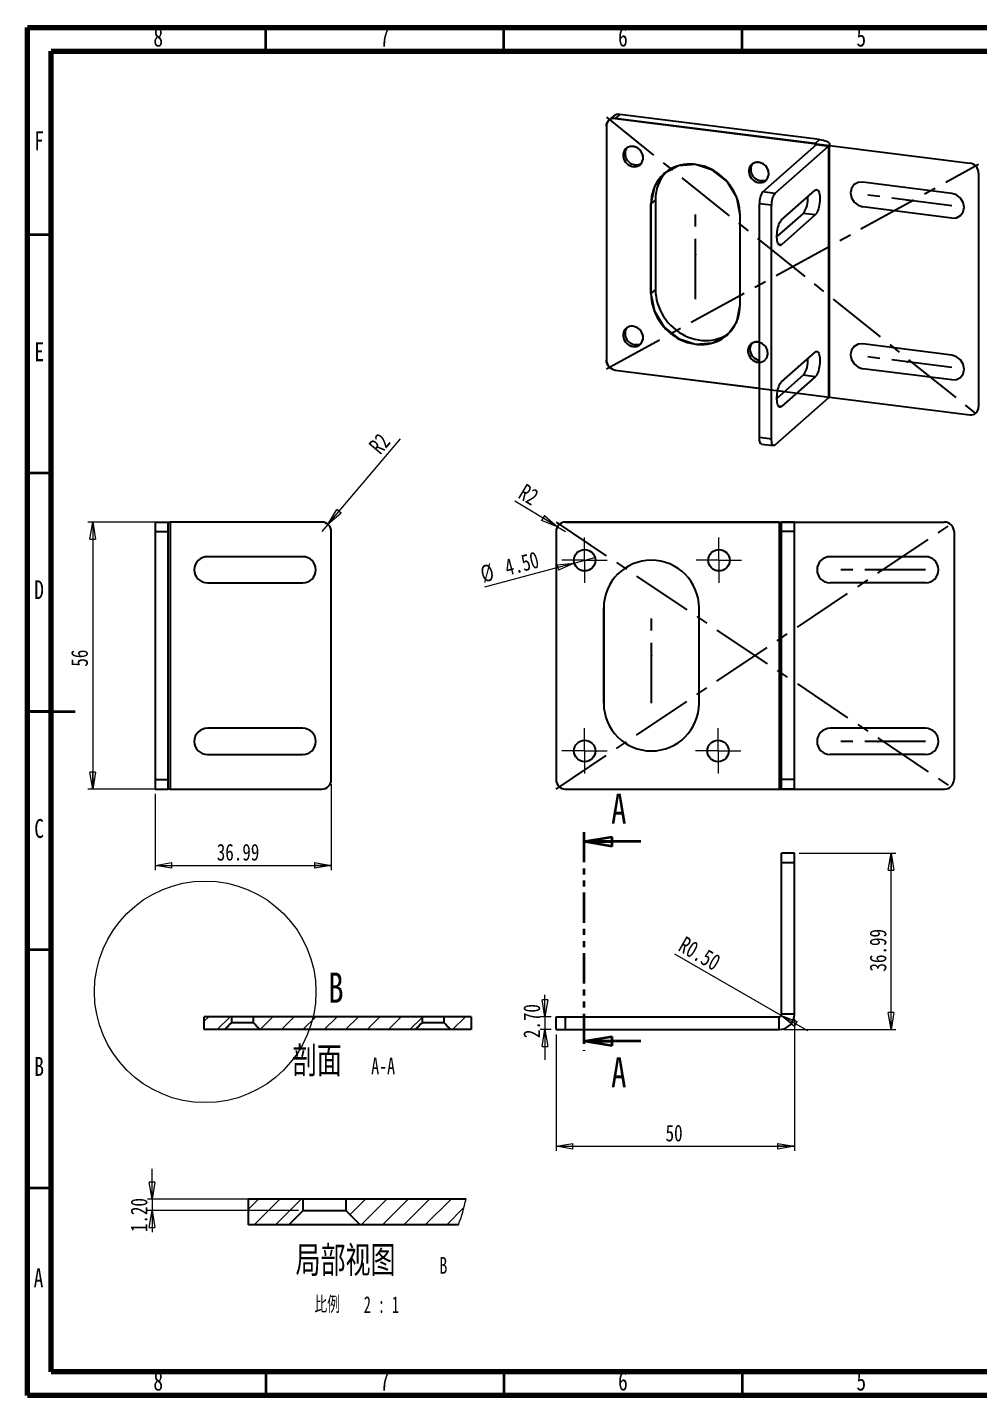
# Model space of a CAD drawing. Header units: millimetres. Extents: x 15 to 415, y 5 to 292.
# Drawn here: x 15 to 214.8, y 5 to 292 of the extents above; entities that cross this region are included whole.
import ezdxf

# ---------------------------------------------------------------- set-up
doc = ezdxf.new("R2010")
doc.units = ezdxf.units.MM
doc.header["$PDSIZE"] = -1
doc.linetypes.add('CENTERX2', pattern=[20.32, 12.7, -2.54, 2.54, -2.54])
doc.linetypes.add('PHANTOM', pattern=[12.7, 6.35, -1.27, 1.27, -1.27, 1.27, -1.27])
doc.styles.add('SLDTEXTSTYLE0', font='TXT', dxfattribs={"width": 0.75})
doc.styles.add('SLDTEXTSTYLE1', font='TXT', dxfattribs={"width": 0.75, "bigfont": 'bigfont'})
doc.styles.add('SLDTEXTSTYLE3', font='TXT', dxfattribs={"width": 0.7})
doc.styles.add('SLDTEXTSTYLE4', font='TXT', dxfattribs={"width": 0.7, "bigfont": 'bigfont'})
doc.styles.add('SLDTEXTSTYLE5', font='TXT', dxfattribs={"width": 0.62})
doc.dimstyles.new('SLDDIMSTYLE0', dxfattribs={"dimtxt": 3.5, "dimasz": 3.556, "dimexe": 0, "dimexo": 0.0625, "dimgap": 0.875, "dimtad": 1, "dimrnd": 1e-09, "dimzin": 12, "dimdsep": 46, "dimtxsty": 'SLDTEXTSTYLE0', "dimblk1": 'CLOSED', "dimblk2": 'CLOSED', "dimsah": 1, "dimcen": 0, "dimadec": 0, "dimazin": 3, "dimtfac": 1, "dimtofl": 0, "dimtmove": 0, "dimatfit": 3, "dimldrblk": 'CLOSED', "dimfxl": 1, "dimfrac": 2, "dimtolj": 1, "dimtzin": 12, "dimarcsym": 0})
doc.dimstyles.new('SLDDIMSTYLE1', dxfattribs={"dimtxt": 3.5, "dimasz": 3.556, "dimexe": 0, "dimexo": 0.0625, "dimgap": 0.875, "dimtad": 1, "dimrnd": 1e-09, "dimzin": 4, "dimdsep": 46, "dimtxsty": 'SLDTEXTSTYLE0', "dimblk1": 'NONE', "dimblk2": 'CLOSED', "dimsah": 1, "dimcen": 0, "dimadec": 0, "dimazin": 1, "dimtfac": 1, "dimtmove": 0, "dimatfit": 3, "dimldrblk": 'NONE', "dimfxl": 1, "dimfrac": 2, "dimtolj": 1, "dimtzin": 12, "dimarcsym": 0})
doc.dimstyles.new('SLDDIMSTYLE2', dxfattribs={"dimtxt": 3.5, "dimasz": 3.556, "dimexe": 0, "dimexo": 0.0625, "dimgap": 0.875, "dimtad": 1, "dimrnd": 1e-09, "dimzin": 12, "dimdsep": 46, "dimtxsty": 'SLDTEXTSTYLE0', "dimblk1": 'CLOSED', "dimblk2": 'CLOSED', "dimsah": 1, "dimcen": 0.09, "dimadec": 0, "dimazin": 3, "dimtfac": 1, "dimtofl": 0, "dimtmove": 0, "dimatfit": 3, "dimldrblk": 'CLOSED', "dimfxl": 1, "dimfrac": 2, "dimtolj": 1, "dimtzin": 12, "dimarcsym": 0})
doc.dimstyles.new('SLDDIMSTYLE3', dxfattribs={"dimtxt": 3.5, "dimasz": 3.556, "dimexe": 0, "dimexo": 0.0625, "dimgap": 0.875, "dimtad": 1, "dimrnd": 1e-09, "dimzin": 4, "dimdsep": 46, "dimtxsty": 'SLDTEXTSTYLE0', "dimblk1": 'CLOSED', "dimblk2": 'CLOSED', "dimsah": 1, "dimcen": 0.09, "dimadec": 0, "dimazin": 1, "dimtfac": 1, "dimtmove": 0, "dimatfit": 0, "dimldrblk": 'CLOSED', "dimfxl": 1, "dimfrac": 2, "dimtolj": 1, "dimtzin": 12, "dimarcsym": 0})
doc.dimstyles.new('SLDDIMSTYLE4', dxfattribs={"dimtxt": 3.5, "dimasz": 3.556, "dimexe": 0, "dimexo": 0.0625, "dimgap": 0.875, "dimtad": 1, "dimrnd": 1e-09, "dimzin": 0, "dimdsep": 46, "dimtxsty": 'SLDTEXTSTYLE0', "dimblk1": 'CLOSED', "dimblk2": 'CLOSED', "dimsah": 1, "dimcen": 0, "dimadec": 0, "dimazin": 0, "dimtfac": 1, "dimtofl": 0, "dimtmove": 1, "dimatfit": 3, "dimldrblk": 'CLOSED', "dimfxl": 1, "dimfrac": 2, "dimtolj": 1, "dimtzin": 12, "dimarcsym": 0})
doc.dimstyles.new('SLDDIMSTYLE5', dxfattribs={"dimtxt": 3.5, "dimasz": 3.556, "dimexe": 0, "dimexo": 0.0625, "dimgap": 0.875, "dimtad": 1, "dimlfac": 0.5, "dimrnd": 1e-09, "dimzin": 4, "dimdsep": 46, "dimtxsty": 'SLDTEXTSTYLE0', "dimblk1": 'CLOSED', "dimblk2": 'CLOSED', "dimsah": 1, "dimcen": 0.09, "dimadec": 0, "dimazin": 1, "dimtfac": 1, "dimtmove": 0, "dimatfit": 0, "dimldrblk": 'CLOSED', "dimfxl": 1, "dimfrac": 2, "dimtolj": 1, "dimtzin": 12, "dimarcsym": 0})

# ---------------------------------------------------------------- blocks, each defined once
blk = doc.blocks.new('_Closed')
at = {"color": 0, "linetype": 'ByBlock', "lineweight": -2}
for p, q in [((-1, 0.166667), (0, 0)), ((-1, 0.166667), (-1, -0.166667)), ((0, 0), (-1, -0.166667)), ((0, 0), (-1, 0))]:
    blk.add_line(p, q, dxfattribs=at)
blk = doc.blocks.new('_D')
at = {"color": 7, "linetype": 'Continuous', "lineweight": 18, "transparency": 16777216}
for q in [(117.28, 192.65), (127.92, 186.23)]:
    blk.add_line((126.21, 187.26), q, dxfattribs=at)
at = {"color": 7, "linetype": 'Continuous', "lineweight": 18, "transparency": 16777216, "xscale": 3.556, "yscale": 3.556, "rotation": 328.8845083112616}
blk.add_blockref('_Closed', (126.21, 187.26, -15.8), dxfattribs=at)
at = {"color": 7, "linetype": 'Continuous', "lineweight": 18, "transparency": 16777216, "insert": (119.56, 196.43), "char_height": 3.5, "attachment_point": 1, "rotation": 328.8845, "style": 'SLDTEXTSTYLE0'}
blk.add_mtext('R2', dxfattribs=at)
blk = doc.blocks.new('_D_1')
at = {"color": 7, "linetype": 'Continuous', "lineweight": 18, "transparency": 16777216}
for q in [(110.89, 174.59), (134.09, 180.81)]:
    blk.add_line((129.75, 179.64), q, dxfattribs=at)
at = {"color": 7, "linetype": 'Continuous', "lineweight": 18, "transparency": 16777216, "xscale": 3.556, "yscale": 3.556, "rotation": 14.9999999999998}
blk.add_blockref('_Closed', (129.75, 179.64, -15.8), dxfattribs=at)
at = {"color": 7, "linetype": 'Continuous', "lineweight": 18, "transparency": 16777216, "char_height": 3.5, "attachment_point": 1, "rotation": 15, "style": 'SLDTEXTSTYLE0'}
for s, insert in [('4.50', (114.82, 180.32)), ('%%c', (109.73, 178.9))]:
    blk.add_mtext(s, dxfattribs=dict(at, insert=insert))
blk = doc.blocks.new('_None')
blk = doc.blocks.new('SW_CENTERMARKSYMBOL_0')
at = {"color": 0, "linetype": 'Continuous', "lineweight": 0}
for p, q in [((0, 2.5), (0, 4.75)), ((-2.5, 0), (-4.75, 0)), ((0, 0), (-2.5, 0)), ((0, 0), (0, 2.5)), ((0, 0), (0, -2.5)), ((0, 0), (2.5, 0)), ((2.5, 0), (4.75, 0)), ((0, -2.5), (0, -4.75))]:
    blk.add_line(p, q, dxfattribs=at)
blk = doc.blocks.new('SW_CENTERMARKSYMBOL_1')
at = {"color": 0, "linetype": 'Continuous', "lineweight": 0}
for p, q in [((0, 2.5), (0, 4.75)), ((-2.5, 0), (-4.75, 0)), ((0, 0), (-2.5, 0)), ((0, 0), (0, 2.5)), ((0, 0), (0, -2.5)), ((0, 0), (2.5, 0)), ((2.5, 0), (4.75, 0)), ((0, -2.5), (0, -4.75))]:
    blk.add_line(p, q, dxfattribs=at)
blk = doc.blocks.new('SW_CENTERMARKSYMBOL_2')
at = {"color": 0, "linetype": 'Continuous', "lineweight": 0}
for p, q in [((0, 2.5), (0, 4.75)), ((-2.5, 0), (-4.75, 0)), ((0, 0), (-2.5, 0)), ((0, 0), (0, 2.5)), ((0, 0), (0, -2.5)), ((0, 0), (2.5, 0)), ((2.5, 0), (4.75, 0)), ((0, -2.5), (0, -4.75))]:
    blk.add_line(p, q, dxfattribs=at)
blk = doc.blocks.new('SW_CENTERMARKSYMBOL_3')
at = {"color": 0, "linetype": 'Continuous', "lineweight": 0}
for p, q in [((0, 2.5), (0, 4.75)), ((-2.5, 0), (-4.75, 0)), ((0, 0), (-2.5, 0)), ((0, 0), (0, 2.5)), ((0, 0), (0, -2.5)), ((0, 0), (2.5, 0)), ((2.5, 0), (4.75, 0)), ((0, -2.5), (0, -4.75))]:
    blk.add_line(p, q, dxfattribs=at)
blk = doc.blocks.new('_D_2')
at = {"color": 7, "linetype": 'Continuous', "lineweight": 18, "transparency": 16777216}
for p, q in [((78.77, 133.23), (78.77, 115.23)), ((41.78, 131.23), (41.78, 115.23)), ((41.78, 116.23), (78.77, 116.23))]:
    blk.add_line(p, q, dxfattribs=at)
at = {"color": 7, "linetype": 'Continuous', "lineweight": 18, "transparency": 16777216, "xscale": 3.556, "yscale": 3.556, "rotation": 180.0000000000004}
blk.add_blockref('_Closed', (41.78, 116.23, -16.75), dxfattribs=at)
at = {"color": 7, "linetype": 'Continuous', "lineweight": 18, "transparency": 16777216, "xscale": 3.556, "yscale": 3.556}
blk.add_blockref('_Closed', (78.77, 116.23, -16.75), dxfattribs=at)
at = {"color": 7, "linetype": 'Continuous', "lineweight": 18, "transparency": 16777216, "insert": (54.74, 120.74), "char_height": 3.5, "attachment_point": 1, "style": 'SLDTEXTSTYLE0'}
blk.add_mtext('36.99', dxfattribs=at)
blk = doc.blocks.new('_D_3')
at = {"color": 7, "linetype": 'Continuous', "lineweight": 18, "transparency": 16777216}
for p, q in [((43.48, 188.23), (27.71, 188.23)), ((28.71, 188.23), (28.71, 132.23)), ((43.48, 132.23), (27.71, 132.23))]:
    blk.add_line(p, q, dxfattribs=at)
at = {"color": 7, "linetype": 'Continuous', "lineweight": 18, "transparency": 16777216, "xscale": 3.556, "yscale": 3.556}
for p, rotation in [((28.71, 188.23, -16.75), 90.00000000000037), ((28.71, 132.23, -16.75), 270.0000000000004)]:
    blk.add_blockref('_Closed', p, dxfattribs=dict(at, rotation=rotation))
at = {"color": 7, "linetype": 'Continuous', "lineweight": 18, "transparency": 16777216, "insert": (24.19, 157.9), "char_height": 3.5, "attachment_point": 1, "rotation": 90, "style": 'SLDTEXTSTYLE0'}
blk.add_mtext('56', dxfattribs=at)
blk = doc.blocks.new('_D_4')
at = {"color": 7, "linetype": 'Continuous', "lineweight": 18, "transparency": 16777216}
for q in [(93.31, 205.68), (76.77, 186.23)]:
    blk.add_line((78.07, 187.75), q, dxfattribs=at)
at = {"color": 7, "linetype": 'Continuous', "lineweight": 18, "transparency": 16777216, "xscale": 3.556, "yscale": 3.556, "rotation": 229.6319067888719}
blk.add_blockref('_Closed', (78.07, 187.75, -16.75), dxfattribs=at)
at = {"color": 7, "linetype": 'Continuous', "lineweight": 18, "transparency": 16777216, "insert": (86.38, 204.46), "char_height": 3.5, "attachment_point": 1, "rotation": 49.6319, "style": 'SLDTEXTSTYLE0'}
blk.add_mtext('R2', dxfattribs=at)
blk = doc.blocks.new('_D_5')
at = {"color": 7, "linetype": 'Continuous', "lineweight": 18, "transparency": 16777216}
for p, q in [((123.58, 84.48), (123.58, 89.04)), ((124.92, 84.48), (122.58, 84.48)), ((123.58, 84.48), (123.58, 81.78)), ((124.92, 81.78), (122.58, 81.78)), ((123.58, 81.78), (123.58, 75.43))]:
    blk.add_line(p, q, dxfattribs=at)
at = {"color": 7, "linetype": 'Continuous', "lineweight": 18, "transparency": 16777216, "xscale": 3.556, "yscale": 3.556}
for p, rotation in [((123.58, 84.48), 270.0000000000004), ((123.58, 81.78), 90.0000000000004)]:
    blk.add_blockref('_Closed', p, dxfattribs=dict(at, rotation=rotation))
at = {"color": 7, "linetype": 'Continuous', "lineweight": 18, "transparency": 16777216, "insert": (119.07, 79.99), "char_height": 3.5, "attachment_point": 1, "rotation": 90, "style": 'SLDTEXTSTYLE0'}
blk.add_mtext('2.70', dxfattribs=at)
blk = doc.blocks.new('_D_6')
at = {"color": 7, "linetype": 'Continuous', "lineweight": 18, "transparency": 16777216}
for p, q in [((175.92, 83.98), (175.92, 56.32)), ((125.92, 80.78), (125.92, 56.32)), ((125.92, 57.32), (175.92, 57.32))]:
    blk.add_line(p, q, dxfattribs=at)
at = {"color": 7, "linetype": 'Continuous', "lineweight": 18, "transparency": 16777216, "xscale": 3.556, "yscale": 3.556, "rotation": 180.0000000000004}
blk.add_blockref('_Closed', (125.92, 57.32), dxfattribs=at)
at = {"color": 7, "linetype": 'Continuous', "lineweight": 18, "transparency": 16777216, "xscale": 3.556, "yscale": 3.556}
blk.add_blockref('_Closed', (175.92, 57.32), dxfattribs=at)
at = {"color": 7, "linetype": 'Continuous', "lineweight": 18, "transparency": 16777216, "insert": (148.9, 61.83), "char_height": 3.5, "attachment_point": 1, "style": 'SLDTEXTSTYLE0'}
blk.add_mtext('50', dxfattribs=at)
blk = doc.blocks.new('_D_7')
at = {"color": 7, "linetype": 'Continuous', "lineweight": 18, "transparency": 16777216}
for p, q in [((176.92, 118.77), (197.22, 118.77)), ((196.22, 81.78), (196.22, 118.77)), ((173.72, 81.78), (197.22, 81.78))]:
    blk.add_line(p, q, dxfattribs=at)
at = {"color": 7, "linetype": 'Continuous', "lineweight": 18, "transparency": 16777216, "xscale": 3.556, "yscale": 3.556}
for p, rotation in [((196.22, 118.77), 90.0000000000004), ((196.22, 81.78), 270.0000000000004)]:
    blk.add_blockref('_Closed', p, dxfattribs=dict(at, rotation=rotation))
at = {"color": 7, "linetype": 'Continuous', "lineweight": 18, "transparency": 16777216, "insert": (191.71, 93.95), "char_height": 3.5, "attachment_point": 1, "rotation": 90, "style": 'SLDTEXTSTYLE0'}
blk.add_mtext('36.99', dxfattribs=at)
blk = doc.blocks.new('_D_8')
at = {"color": 7, "linetype": 'Continuous', "lineweight": 18, "transparency": 16777216}
for q in [(150.81, 97.6), (178.65, 81.56)]:
    blk.add_line((173.15, 84.73), q, dxfattribs=at)
at = {"color": 7, "linetype": 'Continuous', "lineweight": 18, "transparency": 16777216, "xscale": 3.556, "yscale": 3.556, "rotation": 150.0615416288288}
blk.add_blockref('_Closed', (173.15, 84.73), dxfattribs=at)
at = {"color": 7, "linetype": 'Continuous', "lineweight": 18, "transparency": 16777216, "insert": (153.07, 101.5), "char_height": 3.5, "attachment_point": 1, "rotation": 330, "style": 'SLDTEXTSTYLE0'}
blk.add_mtext('R0.50', dxfattribs=at)
blk = doc.blocks.new('SW_NOTE_2')
at = {"color": 0, "linetype": 'Continuous', "lineweight": 0, "attachment_point": 2}
for s, insert, char_height, style in [('剖面', (8.33, 8.19), 6.35, 'SLDTEXTSTYLE1'), ('A-A', (22.23, 5.8), 3.5, 'SLDTEXTSTYLE3')]:
    blk.add_mtext(s, dxfattribs=dict(at, insert=insert, char_height=char_height, style=style))
blk = doc.blocks.new('SW_HATCH_0')
at = {"color": 0, "linetype": 'Continuous', "lineweight": 18}
for p, q in [((0, 0), (-2.12, -2.12)), ((4.49, 0), (-0.91, -5.4)), ((8.98, 0), (3.58, -5.4)), ((22.45, 0), (19.21, -3.24)), ((26.94, 0), (21.54, -5.4)), ((31.43, 0), (26.03, -5.4)), ((35.92, 0), (30.52, -5.4)), ((40.41, 0), (35.01, -5.4)), ((43.12, -1.78), (39.5, -5.4))]:
    blk.add_line(p, q, dxfattribs=at)
blk = doc.blocks.new('_D_10')
at = {"color": 7, "linetype": 'Continuous', "lineweight": 18, "transparency": 16777216}
for p, q in [((41.18, 46.23), (41.18, 52.58)), ((71.88, 46.23), (40.18, 46.23)), ((41.18, 46.23), (41.18, 43.83)), ((71.88, 43.83), (40.18, 43.83)), ((41.18, 43.83), (41.18, 39.3))]:
    blk.add_line(p, q, dxfattribs=at)
at = {"color": 7, "linetype": 'Continuous', "lineweight": 18, "transparency": 16777216, "xscale": 3.556, "yscale": 3.556}
for p, rotation in [((41.18, 46.23, 77.69), 270.0000000000002), ((41.18, 43.83, 77.69), 90.00000000000024)]:
    blk.add_blockref('_Closed', p, dxfattribs=dict(at, rotation=rotation))
at = {"color": 7, "linetype": 'Continuous', "lineweight": 18, "transparency": 16777216, "insert": (36.67, 39.3), "char_height": 3.5, "attachment_point": 1, "rotation": 90, "style": 'SLDTEXTSTYLE0'}
blk.add_mtext('1.20', dxfattribs=at)
blk = doc.blocks.new('SW_NOTE_3')
at = {"color": 0, "linetype": 'Continuous', "lineweight": 0, "attachment_point": 2}
for s, insert, char_height, style in [('局部视图', (16.67, 8.19), 6.35, 'SLDTEXTSTYLE1'), ('B', (37.2, 5.8), 3.5, 'SLDTEXTSTYLE3'), ('比例', (12.83, -2.41), 3.5, 'SLDTEXTSTYLE4'), ('2 : 1', (24.2, -2.41), 3.5, 'SLDTEXTSTYLE5')]:
    blk.add_mtext(s, dxfattribs=dict(at, insert=insert, char_height=char_height, style=style))

msp = doc.modelspace()

# ---------------------------------------------------------------- hatches: boundary and pattern name
at = {"linetype": 'Continuous', "lineweight": 18}
h = msp.add_hatch(dxfattribs=at)
h.set_pattern_fill('ANSI31', angle=3e-322, style=0)
edge = h.paths.add_edge_path(flags=0)
edge.add_line((52.11, 84.48), (52.11, 81.78))
edge.add_line((52.11, 81.78), (56.365, 81.78))
edge.add_spline(control_points=[(56.365, 81.78), (56.866, 82.28), (57.367, 82.78), (57.868, 83.28)], knot_values=[0.0064922, 0.0064922, 0.0064922, 0.0064922, 0.0086159, 0.0086159, 0.0086159, 0.0086159], weights=[1, 1, 1, 1], degree=3, periodic=0)
edge.add_line((57.868, 83.28), (57.868, 84.48))
edge.add_line((57.868, 84.48), (52.11, 84.48))
h = msp.add_hatch(dxfattribs=at)
h.set_pattern_fill('ANSI31', angle=3e-322, style=0)
edge = h.paths.add_edge_path(flags=0)
edge.add_spline(control_points=[(96.365, 81.78), (96.866, 82.28), (97.367, 82.78), (97.868, 83.28)], knot_values=[0.0064922, 0.0064922, 0.0064922, 0.0064922, 0.0086159, 0.0086159, 0.0086159, 0.0086159], weights=[1, 1, 1, 1], degree=3, periodic=0)
edge.add_line((97.868, 83.28), (97.868, 84.48))
edge.add_line((97.868, 84.48), (62.352, 84.48))
edge.add_line((62.352, 84.48), (62.352, 83.28))
edge.add_spline(control_points=[(62.352, 83.28), (62.853, 82.78), (63.354, 82.28), (63.855, 81.78)], knot_values=[0.0147333, 0.0147333, 0.0147333, 0.0147333, 0.016855, 0.016855, 0.016855, 0.016855], weights=[1, 1, 1, 1], degree=3, periodic=0)
edge.add_line((63.855, 81.78), (96.365, 81.78))
h = msp.add_hatch(dxfattribs=at)
h.set_pattern_fill('ANSI31', angle=3e-322, style=0)
edge = h.paths.add_edge_path(flags=0)
edge.add_line((108.11, 81.78), (108.11, 84.48))
edge.add_line((108.11, 84.48), (102.352, 84.48))
edge.add_line((102.352, 84.48), (102.352, 83.28))
edge.add_spline(control_points=[(102.352, 83.28), (102.853, 82.78), (103.354, 82.28), (103.855, 81.78)], knot_values=[0.0147333, 0.0147333, 0.0147333, 0.0147333, 0.016855, 0.016855, 0.016855, 0.016855], weights=[1, 1, 1, 1], degree=3, periodic=0)
edge.add_line((103.855, 81.78), (108.11, 81.78))

# ---------------------------------------------------------------- linework, layer by layer
at = {"color": 7, "linetype": 'Continuous', "lineweight": 70}
for p, q in [((15, 5), (15, 292)), ((15, 292), (415, 292)), ((20, 10), (20, 287)), ((20, 287), (410, 287)), ((410, 10), (20, 10)), ((415, 5), (15, 5))]:
    msp.add_line(p, q, dxfattribs=at)
at = {"color": 7, "linetype": 'Continuous', "lineweight": 35}
for p, q in [((65, 287), (65, 292)), ((115, 287), (115, 292)), ((165, 287), (165, 292)), ((20, 248.5), (15, 248.5)), ((20, 198.5), (15, 198.5)), ((15, 148.5), (25, 148.5)), ((20, 148.5), (15, 148.5)), ((143.726, 121.213), (131.726, 121.213)), ((20, 98.5), (15, 98.5)), ((143.726, 79.341), (131.726, 79.341)), ((20, 48.5), (15, 48.5)), ((65, 10), (65, 5)), ((115, 10), (115, 5)), ((165, 10), (165, 5))]:
    msp.add_line(p, q, dxfattribs=at)
at = {"color": 7, "linetype": 'CENTERX2'}
for p, q in [((136.476, 273.148), (214.583, 210.51)), ((136.476, 220.351), (214.583, 263.308)), ((208.97, 254.587), (190.262, 256.944)), ((155.184, 234.964), (155.184, 253.821)), ((208.97, 220.645), (190.262, 223.003)), ((125.919, 188.225), (209.419, 132.225)), ((125.919, 132.225), (209.419, 188.225)), ((203.419, 178.225), (183.419, 178.225)), ((145.919, 150.225), (145.919, 170.225)), ((203.419, 142.225), (183.419, 142.225))]:
    msp.add_line(p, q, dxfattribs=at)
at = {"color": 7, "linetype": 'Continuous', "lineweight": 25}
for p, q in [((137.978, 273.369), (137.024, 272.527)), ((139.301, 273.754), (138.347, 272.912)), ((180.253, 267.633), (138.347, 272.912)), ((181.208, 268.475), (139.301, 273.754)), ((136.476, 271.263), (136.476, 222.236)), ((169.303, 257.504), (180.544, 267.418)), ((171.829, 257.186), (183.07, 267.1)), ((180.253, 267.633), (181.208, 268.475)), ((180.253, 267.633), (180.253, 267.161)), ((180.544, 267.418), (183.07, 267.1)), ((183.07, 267.1), (183.07, 214.302)), ((183.276, 214.68), (183.276, 267.477)), ((146.784, 255.841), (145.83, 254.999)), ((146.784, 255.841), (146.784, 236.985)), ((171.829, 257.186), (169.303, 257.504)), ((173.243, 251.598), (180.314, 257.834)), ((145.83, 254.999), (145.83, 236.143)), ((164.538, 233.786), (164.538, 252.642)), ((171.122, 254.677), (168.596, 254.995)), ((168.596, 205.969), (168.596, 254.995)), ((171.122, 205.651), (171.122, 254.677)), ((177.788, 252.967), (172.271, 248.101)), ((180.314, 252.649), (173.243, 246.413)), ((180.314, 252.649), (177.788, 252.967)), ((173.243, 246.413), (172.6, 246.494)), ((146.784, 236.985), (145.83, 236.143)), ((173.243, 217.657), (180.314, 223.893)), ((138.347, 220.115), (168.596, 216.304)), ((177.788, 219.026), (172.271, 214.16)), ((180.314, 218.708), (173.243, 212.471)), ((180.314, 218.708), (177.788, 219.026)), ((172.44, 215.82), (173.939, 215.631)), ((183.07, 214.302), (171.829, 204.389)), ((173.243, 212.471), (172.6, 212.552)), ((171.122, 205.651), (168.596, 205.969)), ((169.053, 204.608), (171.579, 204.29)), ((41.78, 188.225), (44.48, 188.225)), ((41.78, 188.225), (41.78, 186.225)), ((44.48, 188.225), (44.48, 186.225)), ((44.48, 188.225), (44.98, 188.225)), ((44.98, 188.225), (44.98, 132.225)), ((76.774, 188.225), (44.98, 188.225)), ((172.719, 188.225), (127.919, 188.225)), ((172.719, 188.225), (172.719, 132.225)), ((172.719, 188.225), (173.219, 188.225)), ((175.919, 188.225), (173.219, 188.225)), ((173.219, 186.225), (173.219, 188.225)), ((175.919, 186.225), (175.919, 188.225)), ((41.78, 186.225), (44.48, 186.225)), ((41.78, 186.225), (41.78, 134.225)), ((44.48, 186.225), (44.48, 134.225)), ((78.774, 134.225), (78.774, 186.225)), ((125.919, 186.225), (125.919, 134.225)), ((175.919, 186.225), (173.219, 186.225)), ((173.219, 134.225), (173.219, 186.225)), ((175.919, 134.225), (175.919, 186.225)), ((72.774, 180.975), (52.774, 180.975)), ((52.774, 175.475), (72.774, 175.475)), ((135.919, 170.225), (135.919, 150.225)), ((155.919, 150.225), (155.919, 170.225)), ((72.774, 144.975), (52.774, 144.975)), ((52.774, 139.475), (72.774, 139.475)), ((41.78, 134.225), (41.78, 132.225)), ((41.78, 134.225), (44.48, 134.225)), ((41.78, 132.225), (44.48, 132.225)), ((44.48, 134.225), (44.48, 132.225)), ((44.98, 132.225), (44.48, 132.225)), ((44.98, 132.225), (76.774, 132.225)), ((127.919, 132.225), (172.719, 132.225)), ((173.219, 132.225), (172.719, 132.225)), ((175.919, 134.225), (173.219, 134.225)), ((173.219, 132.225), (173.219, 134.225)), ((175.919, 132.225), (173.219, 132.225)), ((175.919, 132.225), (175.919, 134.225)), ((175.919, 118.774), (173.219, 118.774)), ((173.219, 116.774), (173.219, 118.774)), ((175.919, 116.774), (175.919, 118.774)), ((173.219, 84.98), (173.219, 116.774)), ((175.919, 116.774), (173.219, 116.774)), ((175.919, 84.98), (175.919, 116.774)), ((52.11, 81.78), (52.11, 84.48)), ((57.868, 84.48), (52.11, 84.48)), ((57.868, 83.28), (57.868, 84.48)), ((62.352, 84.48), (57.868, 84.48)), ((57.868, 83.28), (62.352, 83.28)), ((62.352, 84.48), (62.352, 83.28)), ((97.868, 84.48), (62.352, 84.48)), ((97.868, 83.28), (97.868, 84.48)), ((102.352, 84.48), (97.868, 84.48)), ((97.868, 83.28), (102.352, 83.28)), ((102.352, 84.48), (102.352, 83.28)), ((108.11, 84.48), (102.352, 84.48)), ((108.11, 84.48), (108.11, 81.78)), ((125.919, 81.78), (125.919, 84.48)), ((125.919, 84.48), (127.919, 84.48)), ((127.919, 81.78), (127.919, 84.48)), ((127.919, 84.48), (172.719, 84.48)), ((172.719, 81.78), (172.719, 84.48)), ((175.919, 84.98), (173.219, 84.98)), ((56.365, 81.78), (52.11, 81.78)), ((63.855, 81.78), (56.365, 81.78)), ((96.365, 81.78), (63.855, 81.78)), ((103.855, 81.78), (96.365, 81.78)), ((108.11, 81.78), (103.855, 81.78)), ((125.919, 81.78), (127.919, 81.78)), ((127.919, 81.78), (172.719, 81.78)), ((61.364, 40.834), (61.364, 46.234)), ((72.881, 46.234), (61.364, 46.234)), ((72.881, 43.834), (72.881, 46.234)), ((81.848, 46.234), (72.881, 46.234)), ((81.848, 46.234), (81.848, 43.834)), ((107.051, 46.234), (81.848, 46.234)), ((72.881, 43.834), (69.874, 40.834)), ((72.881, 43.834), (81.848, 43.834)), ((84.854, 40.834), (81.848, 43.834)), ((69.874, 40.834), (61.364, 40.834)), ((84.854, 40.834), (69.874, 40.834)), ((105.458, 40.834), (84.854, 40.834))]:
    msp.add_line(p, q, dxfattribs=at)
at = {"color": 7, "linetype": 'Continuous'}
for p, q in [((138.347, 272.912), (212.712, 263.543)), ((136.476, 271.263), (136.476, 222.236)), ((214.583, 261.422), (214.583, 212.396)), ((208.97, 257.179), (190.262, 259.536)), ((145.83, 236.143), (145.83, 254.999)), ((164.538, 233.786), (164.538, 252.642)), ((208.97, 251.994), (190.262, 254.351)), ((208.97, 223.238), (190.262, 225.595)), ((138.347, 220.115), (212.712, 210.746)), ((208.97, 218.053), (190.262, 220.41)), ((127.919, 188.225), (207.419, 188.225)), ((125.919, 186.225), (125.919, 134.225)), ((209.419, 186.225), (209.419, 134.225)), ((203.419, 180.975), (183.419, 180.975)), ((203.419, 175.475), (183.419, 175.475)), ((135.919, 150.225), (135.919, 170.225)), ((155.919, 150.225), (155.919, 170.225)), ((203.419, 144.975), (183.419, 144.975)), ((203.419, 139.475), (183.419, 139.475)), ((127.919, 132.225), (207.419, 132.225))]:
    msp.add_line(p, q, dxfattribs=at)
at = {"color": 7, "linetype": 'PHANTOM', "lineweight": 35}
msp.add_line((131.726, 123.213), (131.726, 77.341), dxfattribs=at)
at = {"color": 7, "linetype": 'Continuous', "flags": 128}
for points in [[(136.476, 271.263), (136.512, 271.626), (136.618, 271.966), (136.791, 272.27), (137.024, 272.527), (137.307, 272.726), (137.631, 272.859), (137.982, 272.922), (138.347, 272.912)], [(144.101, 265.265), (143.712, 266.043), (143.076, 266.647), (142.29, 266.985), (141.473, 267.005), (140.749, 266.704), (140.23, 266.129), (139.993, 265.366), (140.075, 264.532), (140.464, 263.754), (141.1, 263.15), (141.886, 262.812), (142.704, 262.792), (143.427, 263.093), (143.947, 263.669), (144.183, 264.431), (144.101, 265.265)], [(164.538, 252.642), (163.826, 256.34), (161.798, 259.654), (158.764, 262.08), (155.184, 263.249), (151.604, 262.982), (148.57, 261.321), (146.542, 258.517), (145.83, 254.999)], [(170.461, 261.944), (170.072, 262.722), (169.436, 263.326), (168.65, 263.664), (167.833, 263.684), (167.109, 263.383), (166.59, 262.808), (166.353, 262.045), (166.435, 261.211), (166.824, 260.433), (167.46, 259.829), (168.246, 259.491), (169.064, 259.471), (169.787, 259.772), (170.306, 260.348), (170.543, 261.11), (170.461, 261.944)], [(214.583, 261.422), (214.547, 261.794), (214.44, 262.162), (214.267, 262.509), (214.035, 262.824), (213.751, 263.095), (213.428, 263.31), (213.077, 263.461), (212.712, 263.543)], [(190.262, 259.536), (189.278, 259.463), (188.443, 259.006), (187.885, 258.235), (187.69, 257.268), (187.885, 256.251), (188.443, 255.339), (189.278, 254.672), (190.262, 254.351)], [(208.97, 251.994), (209.955, 252.067), (210.789, 252.524), (211.347, 253.295), (211.543, 254.263), (211.347, 255.279), (210.789, 256.191), (209.955, 256.858), (208.97, 257.179)], [(145.83, 236.143), (146.542, 232.445), (148.57, 229.131), (151.604, 226.705), (155.184, 225.536), (158.764, 225.803), (161.798, 227.464), (163.826, 230.268), (164.538, 233.786)], [(144.101, 227.553), (143.712, 228.331), (143.076, 228.935), (142.29, 229.272), (141.473, 229.292), (140.749, 228.992), (140.23, 228.416), (139.993, 227.653), (140.075, 226.82), (140.464, 226.042), (141.1, 225.438), (141.886, 225.1), (142.704, 225.08), (143.427, 225.381), (143.947, 225.956), (144.183, 226.719), (144.101, 227.553)], [(170.292, 224.253), (169.904, 225.031), (169.268, 225.635), (168.482, 225.973), (167.664, 225.993), (166.941, 225.692), (166.421, 225.116), (166.185, 224.354), (166.267, 223.52), (166.656, 222.742), (167.292, 222.138), (168.078, 221.8), (168.895, 221.78), (169.619, 222.081), (170.138, 222.656), (170.375, 223.419), (170.292, 224.253)], [(190.262, 225.595), (189.278, 225.522), (188.443, 225.065), (187.885, 224.294), (187.69, 223.327), (187.885, 222.31), (188.443, 221.398), (189.278, 220.731), (190.262, 220.41)], [(138.347, 220.115), (137.982, 220.197), (137.631, 220.349), (137.307, 220.564), (137.024, 220.834), (136.791, 221.149), (136.618, 221.497), (136.512, 221.864), (136.476, 222.236)], [(208.97, 218.053), (209.955, 218.126), (210.789, 218.583), (211.347, 219.354), (211.543, 220.321), (211.347, 221.338), (210.789, 222.25), (209.955, 222.917), (208.97, 223.238)], [(212.712, 210.746), (213.077, 210.736), (213.428, 210.799), (213.751, 210.933), (214.035, 211.132), (214.267, 211.388), (214.44, 211.692), (214.547, 212.033), (214.583, 212.396)]]:
    msp.add_lwpolyline(points, dxfattribs=at)
at = {"color": 7, "linetype": 'Continuous', "lineweight": 25, "flags": 128}
for points in [[(144.193, 264.633), (144.166, 264.977), (144.085, 265.319), (143.952, 265.65), (143.771, 265.961), (143.546, 266.245), (143.284, 266.494), (142.99, 266.701), (142.674, 266.862), (142.342, 266.972), (142.003, 267.029), (141.667, 267.03), (141.342, 266.976), (141.036, 266.868), (140.757, 266.709), (140.513, 266.504), (140.309, 266.256), (140.152, 265.974), (140.045, 265.664), (139.99, 265.334), (139.99, 264.992), (140.045, 264.648), (140.152, 264.311), (140.309, 263.989), (140.513, 263.69), (140.757, 263.423), (141.036, 263.194), (141.342, 263.009), (141.667, 262.873), (142.003, 262.79), (142.342, 262.761), (142.674, 262.787), (142.99, 262.868), (143.284, 263.002), (143.546, 263.185), (143.771, 263.412), (143.952, 263.678), (144.085, 263.975), (144.166, 264.297), (144.193, 264.633)], [(180.253, 267.633), (180.341, 267.618), (180.419, 267.598), (180.483, 267.574), (180.532, 267.545), (180.563, 267.514), (180.576, 267.482), (180.57, 267.449), (180.544, 267.418)], [(181.208, 268.475), (181.622, 268.411), (182.005, 268.328), (182.349, 268.228), (182.646, 268.112), (182.892, 267.984), (183.079, 267.845), (183.206, 267.699), (183.269, 267.548), (183.267, 267.396), (183.2, 267.246), (183.07, 267.1)], [(164.538, 252.642), (164.511, 253.367), (164.428, 254.095), (164.292, 254.821), (164.102, 255.542), (163.86, 256.252), (163.567, 256.948), (163.225, 257.625), (162.835, 258.281), (162.401, 258.91), (161.924, 259.509), (161.408, 260.075), (160.855, 260.604), (160.269, 261.094), (159.653, 261.54), (159.01, 261.942), (158.346, 262.295), (157.663, 262.599), (156.965, 262.852), (156.257, 263.051), (155.542, 263.197), (154.826, 263.287), (154.111, 263.322), (153.403, 263.301), (152.705, 263.224), (152.022, 263.092), (151.357, 262.906), (150.715, 262.666), (150.099, 262.375), (149.513, 262.033), (148.96, 261.643), (148.444, 261.207), (147.967, 260.728), (147.533, 260.209), (147.143, 259.652), (146.801, 259.06), (146.508, 258.438), (146.266, 257.789), (146.076, 257.116), (145.939, 256.424), (145.857, 255.717), (145.83, 254.999)], [(170.553, 261.312), (170.526, 261.656), (170.445, 261.998), (170.312, 262.329), (170.131, 262.64), (169.906, 262.924), (169.644, 263.173), (169.35, 263.38), (169.034, 263.541), (168.702, 263.651), (168.363, 263.708), (168.027, 263.709), (167.702, 263.655), (167.396, 263.547), (167.117, 263.388), (166.873, 263.183), (166.669, 262.935), (166.512, 262.653), (166.405, 262.343), (166.35, 262.013), (166.35, 261.671), (166.405, 261.327), (166.512, 260.99), (166.669, 260.668), (166.873, 260.369), (167.117, 260.102), (167.396, 259.873), (167.702, 259.688), (168.027, 259.552), (168.363, 259.469), (168.702, 259.44), (169.034, 259.466), (169.35, 259.547), (169.644, 259.681), (169.906, 259.864), (170.131, 260.091), (170.312, 260.357), (170.445, 260.654), (170.526, 260.976), (170.553, 261.312)], [(180.314, 257.834), (180.459, 257.933), (180.601, 257.972), (180.736, 257.949), (180.862, 257.867), (180.975, 257.725), (181.074, 257.528), (181.156, 257.28), (181.219, 256.987), (181.262, 256.654), (181.284, 256.29), (181.284, 255.903), (181.262, 255.5), (181.219, 255.092), (181.156, 254.688), (181.074, 254.295), (180.975, 253.924), (180.862, 253.582), (180.736, 253.277), (180.601, 253.017), (180.459, 252.805), (180.314, 252.649)], [(173.243, 246.413), (173.098, 246.314), (172.956, 246.275), (172.821, 246.297), (172.695, 246.38), (172.582, 246.521), (172.483, 246.718), (172.401, 246.966), (172.338, 247.26), (172.295, 247.592), (172.273, 247.956), (172.273, 248.344), (172.295, 248.746), (172.338, 249.154), (172.401, 249.559), (172.483, 249.951), (172.582, 250.323), (172.695, 250.664), (172.821, 250.969), (172.956, 251.23), (173.098, 251.441), (173.243, 251.598)], [(145.83, 236.143), (145.857, 235.418), (145.939, 234.69), (146.076, 233.964), (146.266, 233.243), (146.508, 232.533), (146.801, 231.837), (147.143, 231.159), (147.533, 230.504), (147.967, 229.875), (148.444, 229.276), (148.96, 228.71), (149.513, 228.181), (150.099, 227.691), (150.715, 227.245), (151.357, 226.843), (152.022, 226.49), (152.705, 226.186), (153.403, 225.933), (154.111, 225.734), (154.826, 225.588), (155.542, 225.498), (156.257, 225.463), (156.965, 225.484), (157.663, 225.561), (158.346, 225.693), (159.01, 225.879), (159.653, 226.119), (160.269, 226.41), (160.855, 226.752), (161.408, 227.142), (161.924, 227.578), (162.401, 228.057), (162.835, 228.576), (163.225, 229.133), (163.567, 229.725), (163.86, 230.347), (164.102, 230.996), (164.292, 231.669), (164.428, 232.361), (164.511, 233.068), (164.538, 233.786)], [(146.784, 236.985), (146.812, 236.26), (146.894, 235.532), (147.03, 234.806), (147.22, 234.085), (147.463, 233.375), (147.756, 232.679), (148.098, 232.001), (148.488, 231.346), (148.922, 230.717), (149.399, 230.118), (149.915, 229.552), (150.468, 229.023), (151.054, 228.533), (151.67, 228.087), (152.312, 227.685), (152.977, 227.331), (153.66, 227.027), (154.358, 226.775), (155.066, 226.576), (155.78, 226.43), (156.497, 226.34), (157.211, 226.305), (157.92, 226.326), (158.617, 226.403), (159.3, 226.535), (159.965, 226.721), (160.607, 226.961), (161.223, 227.252), (161.809, 227.594), (162.258, 227.905)], [(144.193, 226.921), (144.166, 227.265), (144.085, 227.606), (143.952, 227.937), (143.771, 228.249), (143.546, 228.532), (143.284, 228.781), (142.99, 228.989), (142.674, 229.15), (142.342, 229.26), (142.003, 229.317), (141.667, 229.318), (141.342, 229.264), (141.036, 229.156), (140.757, 228.997), (140.513, 228.791), (140.309, 228.544), (140.152, 228.262), (140.045, 227.951), (139.99, 227.621), (139.99, 227.28), (140.045, 226.936), (140.152, 226.599), (140.309, 226.277), (140.513, 225.978), (140.757, 225.711), (141.036, 225.482), (141.342, 225.297), (141.667, 225.161), (142.003, 225.077), (142.342, 225.048), (142.674, 225.075), (142.99, 225.156), (143.284, 225.29), (143.546, 225.473), (143.771, 225.7), (143.952, 225.966), (144.085, 226.263), (144.166, 226.584), (144.193, 226.921)], [(168.596, 225.944), (168.533, 225.96), (168.195, 226.017), (167.859, 226.018), (167.533, 225.964), (167.227, 225.856), (166.949, 225.697), (166.704, 225.492), (166.501, 225.244), (166.344, 224.962), (166.236, 224.652), (166.182, 224.321), (166.182, 223.98), (166.236, 223.636), (166.344, 223.299), (166.501, 222.977), (166.704, 222.678), (166.949, 222.411), (167.227, 222.182), (167.533, 221.997), (167.859, 221.861), (168.195, 221.777), (168.533, 221.749), (168.596, 221.749)], [(180.314, 223.893), (180.459, 223.992), (180.601, 224.031), (180.736, 224.008), (180.862, 223.926), (180.975, 223.784), (181.074, 223.587), (181.156, 223.339), (181.219, 223.046), (181.262, 222.713), (181.284, 222.349), (181.284, 221.962), (181.262, 221.559), (181.219, 221.151), (181.156, 220.746), (181.074, 220.354), (180.975, 219.983), (180.862, 219.641), (180.736, 219.336), (180.601, 219.075), (180.459, 218.864), (180.314, 218.708)], [(173.243, 212.471), (173.098, 212.373), (172.956, 212.334), (172.821, 212.356), (172.695, 212.439), (172.582, 212.58), (172.483, 212.777), (172.401, 213.025), (172.338, 213.319), (172.295, 213.651), (172.273, 214.015), (172.273, 214.403), (172.295, 214.805), (172.338, 215.213), (172.401, 215.618), (172.483, 216.01), (172.582, 216.382), (172.695, 216.723), (172.821, 217.028), (172.956, 217.289), (173.098, 217.5), (173.243, 217.657)], [(169.053, 204.608), (168.95, 204.648), (168.849, 204.747), (168.761, 204.903), (168.691, 205.11), (168.639, 205.362), (168.607, 205.651), (168.596, 205.969)], [(171.829, 204.389), (171.706, 204.309), (171.587, 204.289), (171.475, 204.33), (171.374, 204.429), (171.287, 204.585), (171.216, 204.792), (171.164, 205.044), (171.132, 205.333), (171.122, 205.651)]]:
    msp.add_lwpolyline(points, dxfattribs=at)
at = {"color": 7, "linetype": 'Continuous'}
for centre in [(131.919, 180.225), (160.099, 180.225), (131.919, 140.225), (159.919, 140.225)]:
    msp.add_circle(centre, 2.25, dxfattribs=at)
at = {"color": 7, "linetype": 'Continuous', "lineweight": 25}
for centre in [(131.919, 180.225), (160.099, 180.225), (131.919, 140.225), (159.919, 140.225)]:
    msp.add_circle(centre, 2.25, dxfattribs=at)
at = {"color": 7, "linetype": 'Continuous', "lineweight": 18}
msp.add_circle((52.308, 89.693), 23.238, dxfattribs=at)
at = {"color": 7, "linetype": 'Continuous', "lineweight": 25}
for centre, radius, start, end in [((138.105, 271.301), 1.63, 81.47635, 181.3429), ((139.062, 272.113), 1.659, 81.70827, 130.79452), ((142.728, 265.488), 2.321, 178.76083, 296.76381), ((142.318, 265.561), 1.91, 141.28987, 180.70064), ((155.178, 255.97), 8.394, 136.7439, 180.87944), ((169.088, 262.167), 2.321, 178.76083, 296.76381), ((168.678, 262.24), 1.91, 141.28987, 180.70064), ((172.454, 255.262), 3.867, 144.56478, 183.95927), ((174.98, 254.944), 3.867, 144.56478, 183.95927), ((173.46, 256.054), 5.317, 324.50631, 4.42507), ((142.728, 227.775), 2.321, 178.76083, 296.76381), ((142.318, 227.849), 1.91, 141.28987, 180.70064), ((168.51, 224.549), 1.91, 141.28987, 180.70064), ((169.055, 224.569), 2.456, 181.00071, 259.22381), ((138.657, 222.275), 2.182, 181.00308, 261.81616), ((173.46, 222.113), 5.317, 324.50631, 4.42507), ((182.774, 214.71), 0.503, 305.99196, 356.56014), ((76.774, 186.225), 2, 0, 90), ((127.919, 186.225), 2, 90, 180), ((52.774, 178.225), 2.75, 90, 270), ((72.774, 178.225), 2.75, 270, 90), ((145.919, 170.225), 10, 0, 180), ((145.919, 150.225), 10, 180, 0), ((52.774, 142.225), 2.75, 90, 270), ((72.774, 142.225), 2.75, 270, 90), ((76.774, 134.225), 2, 270, 0), ((127.919, 134.225), 2, 180, 270), ((172.719, 84.98), 3.2, 270, 0), ((172.719, 84.98), 0.5, 270, 0)]:
    msp.add_arc(centre, radius, start, end, dxfattribs=at)
at = {"color": 7, "linetype": 'Continuous'}
for centre, radius, start, end in [((127.919, 186.225), 2, 90, 180), ((207.419, 186.225), 2, 0, 90), ((183.419, 178.225), 2.75, 90, 270), ((203.419, 178.225), 2.75, 270, 90), ((145.919, 170.225), 10, 0, 180), ((145.919, 150.225), 10, 180, 0), ((183.419, 142.225), 2.75, 90, 270), ((203.419, 142.225), 2.75, 270, 90), ((127.919, 134.225), 2, 180, 270), ((207.419, 134.225), 2, 270, 0)]:
    msp.add_arc(centre, radius, start, end, dxfattribs=at)
at = {"color": 7, "linetype": 'Continuous', "lineweight": 18}
msp.add_arc((61.76, 56.661), 46.476, 340.09096, 347.03595, dxfattribs=at)
at = {"color": 7, "linetype": 'Continuous', "lineweight": 25}
for points in [[(57.868, 83.28), (57.367, 82.78), (56.866, 82.28), (56.365, 81.78)], [(63.855, 81.78), (63.354, 82.28), (62.853, 82.78), (62.352, 83.28)], [(97.868, 83.28), (97.367, 82.78), (96.866, 82.28), (96.365, 81.78)], [(103.855, 81.78), (103.354, 82.28), (102.853, 82.78), (102.352, 83.28)]]:
    msp.add_open_spline(points, degree=3, dxfattribs=at)
at = {"color": 7, "linetype": 'Continuous'}
for p in [(199.616, 255.765), (155.184, 244.392), (175.529, 241.829), (199.616, 221.824), (193.419, 178.225), (145.919, 160.225), (167.669, 160.225), (193.419, 142.225)]:
    msp.add_point(p, dxfattribs=at)

# ---------------------------------------------------------------- block references
at = {"color": 7, "linetype": 'Continuous', "lineweight": 0}
for name, p in [('SW_CENTERMARKSYMBOL_1', (131.919, 180.225)), ('SW_CENTERMARKSYMBOL_0', (160.099, 180.225)), ('SW_CENTERMARKSYMBOL_3', (131.919, 140.225)), ('SW_CENTERMARKSYMBOL_2', (159.919, 140.225)), ('SW_NOTE_2', (67.415, 70.124)), ('SW_NOTE_3', (65.083, 28.26))]:
    msp.add_blockref(name, p, dxfattribs=at)
at = {"color": 7, "linetype": 'Continuous', "lineweight": 35, "xscale": 6, "yscale": 6, "rotation": 180.0000000000004}
for p in [(131.726, 121.213), (131.726, 79.341)]:
    msp.add_blockref('_Closed', p, dxfattribs=at)
at = {"color": 7, "linetype": 'Continuous', "lineweight": 18}
msp.add_blockref('SW_HATCH_0', (63.483, 46.234), dxfattribs=at)

# ---------------------------------------------------------------- texts
at = {"color": 7, "linetype": 'Continuous', "lineweight": 0, "char_height": 3.969, "attachment_point": 2, "style": 'SLDTEXTSTYLE0'}
for s, insert in [('8', (42.46, 291.946)), ('7', (89.96, 291.946)), ('6', (139.96, 291.946)), ('5', (189.96, 291.946)), ('F', (17.458, 270.196)), ('E', (17.508, 225.946)), ('D', (17.453, 176.037)), ('C', (17.459, 125.946)), ('B', (17.471, 76.037)), ('A', (17.34, 31.696)), ('8', (42.46, 10.037)), ('7', (89.96, 10.037)), ('6', (139.96, 10.037)), ('5', (189.96, 10.037))]:
    msp.add_mtext(s, dxfattribs=dict(at, insert=insert))
at = {"color": 7, "linetype": 'Continuous', "char_height": 6.35, "attachment_point": 1, "style": 'SLDTEXTSTYLE0'}
for insert in [(137.466, 131.292), (137.466, 75.985)]:
    msp.add_mtext('A', dxfattribs=dict(at, insert=insert))
at = {"color": 7, "linetype": 'Continuous', "lineweight": 18, "insert": (78.118, 93.747), "char_height": 6.35, "attachment_point": 1, "style": 'SLDTEXTSTYLE0'}
msp.add_mtext('B', dxfattribs=at)

# ---------------------------------------------------------------- dimensions: what is measured, and where the dimension line sits
at = {"color": 7, "linetype": 'Continuous', "lineweight": 18}
for center, mpoint, dimstyle, picture, middle in [((76.774, 186.225), (78.069, 187.749), 'SLDDIMSTYLE0', '_D_4', (91.664, 203.741)), ((127.919, 186.225), (126.207, 187.259), 'SLDDIMSTYLE0', '_D', (119.287, 191.436)), ((172.719, 84.98), (173.152, 84.73), 'SLDDIMSTYLE4', '_D_8', (155.805, 94.745))]:
    dim = msp.add_radius_dim(center=center, mpoint=mpoint, dimstyle=dimstyle, dxfattribs=at)
    dim.commit()
    dim.dimension.update_dxf_attribs({"geometry": picture, "text_midpoint": middle, "dimtype": 164})
for base, p1, p2, dimstyle, picture, middle in [((28.706, 132.225), (44.48, 188.225), (44.48, 132.225), 'SLDDIMSTYLE2', '_D_3', (28.706, 160.483)), ((196.218, 118.774), (172.719, 81.78), (175.919, 118.774), 'SLDDIMSTYLE2', '_D_7', (196.218, 99.772)), ((123.584, 81.78), (125.919, 84.48), (125.919, 81.78), 'SLDDIMSTYLE3', '_D_5', (123.584, 84.518)), ((41.181, 43.834), (72.881, 46.234), (72.881, 43.834), 'SLDDIMSTYLE5', '_D_10', (41.181, 43.83))]:
    dim = msp.add_linear_dim(base=base, p1=p1, p2=p2, angle=90, dimstyle=dimstyle, dxfattribs=at)
    dim.commit()
    dim.dimension.update_dxf_attribs({"geometry": picture, "text_midpoint": middle, "dimtype": 160})
dim = msp.add_diameter_dim_2p(p1=(134.092, 180.808), p2=(129.746, 179.643), dimstyle='SLDDIMSTYLE1', dxfattribs=at)
dim.commit()
dim.dimension.update_dxf_attribs({"geometry": '_D_1', "text_midpoint": (117.558, 176.377), "dimtype": 163})
for base, p1, p2, picture, middle in [((78.774, 116.225), (41.78, 132.225), (78.774, 134.225), '_D_2', (60.557, 116.225)), ((175.919, 57.315), (125.919, 81.78), (175.919, 84.98), '_D_6', (151.487, 57.315))]:
    dim = msp.add_linear_dim(base=base, p1=p1, p2=p2, dimstyle='SLDDIMSTYLE2', dxfattribs=at)
    dim.commit()
    dim.dimension.update_dxf_attribs({"geometry": picture, "text_midpoint": middle, "dimtype": 160})

doc.saveas('drawing.dxf')
